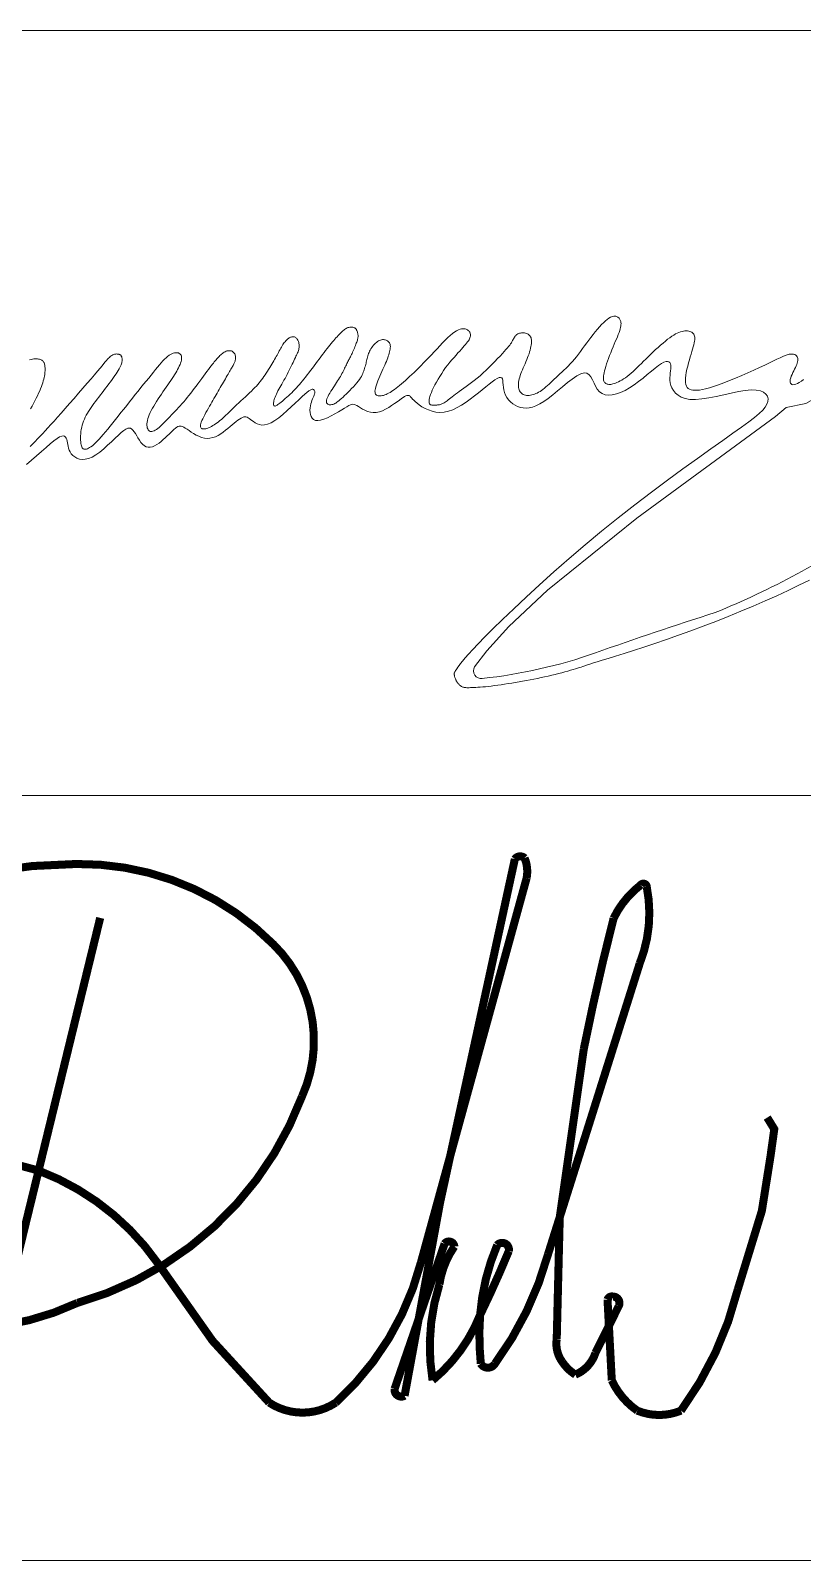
# Model space of a CAD drawing. Header units: millimetres. Extents: x -19243 to 89616, y -10001 to 24115.
# Drawn here: x 32990 to 34169, y -750 to 1586 of the extents above; entities that cross this region are included whole.
import ezdxf

# ---------------------------------------------------------------- set-up
doc = ezdxf.new("R2010")
doc.units = ezdxf.units.MM
doc.header["$MEASUREMENT"] = 0
for name, color, linetype, lineweight in [('KHUNGTEN', 7, 'Continuous', 20), ('Xref khung ten  A3 TKCS$0$A-KY HIEU', 34, 'Continuous', 20), ('Xref khung ten  A3 TKCS$0$A-TEXT', 9, 'Continuous', 18)]:
    doc.layers.add(name, color=color, linetype=linetype, lineweight=lineweight)

# ---------------------------------------------------------------- blocks, each defined once
blk = doc.blocks.new('Xref khung ten  A3 TKCS$0$dangquang')
for points in [[(-6.196, 0.499), (-6.097, 0.58), (-5.998, 0.666), (-5.902, 0.752), (-5.811, 0.833), (-5.728, 0.907), (-5.655, 0.967), (-5.593, 1.012), (-5.543, 1.041), (-5.502, 1.057), (-5.47, 1.061), (-5.445, 1.054), (-5.427, 1.039), (-5.413, 1.018), (-5.403, 0.991), (-5.396, 0.961), (-5.389, 0.928), (-5.383, 0.893), (-5.376, 0.856), (-5.366, 0.819), (-5.353, 0.782), (-5.335, 0.745), (-5.312, 0.71), (-5.282, 0.676), (-5.245, 0.647), (-5.201, 0.622), (-5.152, 0.605), (-5.097, 0.597), (-5.036, 0.599), (-4.971, 0.614), (-4.901, 0.642), (-4.826, 0.686), (-4.749, 0.742), (-4.671, 0.807), (-4.593, 0.876), (-4.518, 0.947), (-4.447, 1.015), (-4.381, 1.077), (-4.323, 1.13), (-4.273, 1.17), (-4.231, 1.198), (-4.195, 1.213), (-4.164, 1.218), (-4.138, 1.213), (-4.113, 1.198), (-4.091, 1.175), (-4.068, 1.144), (-4.044, 1.107), (-4.018, 1.065), (-3.992, 1.021), (-3.963, 0.976), (-3.933, 0.935), (-3.9, 0.898), (-3.866, 0.868), (-3.829, 0.847), (-3.79, 0.838), (-3.749, 0.839), (-3.706, 0.849), (-3.663, 0.867), (-3.619, 0.892), (-3.576, 0.921), (-3.533, 0.954), (-3.491, 0.989), (-3.451, 1.025), (-3.413, 1.061), (-3.377, 1.097), (-3.343, 1.131), (-3.31, 1.162), (-3.28, 1.19), (-3.252, 1.214), (-3.226, 1.233), (-3.203, 1.247), (-3.18, 1.254), (-3.158, 1.257), (-3.136, 1.254), (-3.112, 1.246), (-3.085, 1.233), (-3.056, 1.216), (-3.021, 1.193), (-2.982, 1.167), (-2.939, 1.138), (-2.891, 1.108), (-2.841, 1.079), (-2.788, 1.054), (-2.733, 1.033), (-2.677, 1.018), (-2.622, 1.012), (-2.567, 1.015), (-2.512, 1.028), (-2.458, 1.047), (-2.406, 1.073), (-2.355, 1.104), (-2.305, 1.138), (-2.257, 1.174), (-2.211, 1.211), (-2.167, 1.247), (-2.126, 1.282), (-2.086, 1.315), (-2.049, 1.345), (-2.014, 1.372), (-1.982, 1.396), (-1.952, 1.415), (-1.924, 1.428), (-1.899, 1.437), (-1.876, 1.44), (-1.855, 1.438), (-1.833, 1.432), (-1.811, 1.421), (-1.788, 1.407), (-1.764, 1.39), (-1.736, 1.369), (-1.706, 1.346), (-1.671, 1.323), (-1.633, 1.303), (-1.589, 1.287), (-1.54, 1.278), (-1.486, 1.279), (-1.425, 1.293), (-1.357, 1.321), (-1.283, 1.365), (-1.204, 1.422), (-1.122, 1.489), (-1.039, 1.562), (-0.958, 1.637), (-0.88, 1.711), (-0.809, 1.779), (-0.745, 1.839), (-0.692, 1.887), (-0.648, 1.924), (-0.612, 1.951), (-0.583, 1.969), (-0.56, 1.98), (-0.542, 1.985), (-0.528, 1.985), (-0.517, 1.981), (-0.508, 1.975), (-0.501, 1.967), (-0.496, 1.956), (-0.493, 1.943), (-0.492, 1.928), (-0.493, 1.911), (-0.497, 1.892), (-0.504, 1.871), (-0.513, 1.847), (-0.524, 1.821), (-0.536, 1.793), (-0.548, 1.763), (-0.56, 1.73), (-0.571, 1.694), (-0.579, 1.656), (-0.585, 1.615), (-0.588, 1.572), (-0.586, 1.528), (-0.579, 1.485), (-0.566, 1.446), (-0.546, 1.412), (-0.518, 1.386), (-0.481, 1.37), (-0.434, 1.365), (-0.377, 1.374), (-0.311, 1.394), (-0.241, 1.423), (-0.168, 1.458), (-0.095, 1.497), (-0.024, 1.537), (0.041, 1.576), (0.097, 1.61), (0.144, 1.639), (0.182, 1.661), (0.213, 1.676), (0.239, 1.686), (0.263, 1.689), (0.286, 1.686), (0.31, 1.677), (0.339, 1.662), (0.372, 1.642), (0.411, 1.618), (0.454, 1.593), (0.502, 1.569), (0.553, 1.547), (0.608, 1.532), (0.665, 1.523), (0.725, 1.524), (0.786, 1.537), (0.848, 1.559), (0.91, 1.589), (0.971, 1.624), (1.029, 1.662), (1.084, 1.701), (1.136, 1.739), (1.182, 1.772), (1.222, 1.801), (1.256, 1.823), (1.285, 1.84), (1.31, 1.853), (1.331, 1.86), (1.349, 1.864), (1.364, 1.863), (1.377, 1.859), (1.388, 1.852), (1.399, 1.842), (1.411, 1.828), (1.426, 1.811), (1.444, 1.791), (1.467, 1.767), (1.496, 1.74), (1.532, 1.709), (1.577, 1.675), (1.63, 1.64), (1.691, 1.606), (1.757, 1.575), (1.829, 1.55), (1.906, 1.533), (1.986, 1.525), (2.069, 1.53), (2.154, 1.549), (2.241, 1.581), (2.328, 1.623), (2.415, 1.673), (2.502, 1.73), (2.586, 1.79), (2.669, 1.853), (2.748, 1.916), (2.824, 1.977), (2.895, 2.035), (2.96, 2.087), (3.02, 2.133), (3.074, 2.171), (3.12, 2.199), (3.158, 2.216), (3.187, 2.22), (3.208, 2.211), (3.221, 2.19), (3.229, 2.158), (3.234, 2.118), (3.238, 2.073), (3.243, 2.023), (3.251, 1.971), (3.265, 1.919), (3.285, 1.868), (3.312, 1.82), (3.345, 1.776), (3.384, 1.735), (3.427, 1.699), (3.474, 1.668), (3.524, 1.643), (3.578, 1.625), (3.633, 1.615), (3.691, 1.612), (3.752, 1.618), (3.817, 1.634), (3.886, 1.659), (3.96, 1.696), (4.04, 1.743), (4.126, 1.803), (4.219, 1.875), (4.315, 1.954), (4.414, 2.036), (4.511, 2.116), (4.605, 2.188), (4.693, 2.248), (4.772, 2.29), (4.84, 2.309), (4.895, 2.303), (4.939, 2.274), (4.975, 2.229), (5.006, 2.171), (5.036, 2.108), (5.066, 2.044), (5.101, 1.984), (5.143, 1.934), (5.194, 1.899), (5.255, 1.878), (5.323, 1.871), (5.398, 1.876), (5.478, 1.894), (5.562, 1.924), (5.65, 1.964), (5.739, 2.014), (5.829, 2.073), (5.919, 2.138), (6.006, 2.206), (6.091, 2.275), (6.171, 2.341), (6.245, 2.402), (6.312, 2.454), (6.371, 2.494), (6.42, 2.521), (6.461, 2.535), (6.493, 2.537), (6.518, 2.529), (6.536, 2.513), (6.548, 2.489), (6.554, 2.459), (6.556, 2.425), (6.555, 2.388), (6.551, 2.348), (6.546, 2.305), (6.541, 2.261), (6.539, 2.214), (6.54, 2.165), (6.546, 2.115), (6.558, 2.063), (6.578, 2.011), (6.608, 1.959), (6.647, 1.911), (6.699, 1.867), (6.762, 1.831), (6.84, 1.803), (6.933, 1.786), (7.042, 1.782), (7.168, 1.793), (7.306, 1.814), (7.453, 1.843), (7.603, 1.876), (7.753, 1.909), (7.896, 1.939), (8.03, 1.961), (8.149, 1.972), (8.249, 1.969), (8.331, 1.954), (8.394, 1.927), (8.44, 1.891), (8.468, 1.847), (8.481, 1.798), (8.477, 1.744), (8.459, 1.689), (8.425, 1.632), (8.375, 1.572), (8.305, 1.505), (8.214, 1.429), (8.098, 1.341), (7.956, 1.237), (7.785, 1.116), (7.583, 0.972), (7.348, 0.806), (7.084, 0.618), (6.797, 0.411), (6.492, 0.187), (6.172, -0.051), (5.844, -0.3), (5.513, -0.559), (5.183, -0.824), (4.859, -1.093), (4.544, -1.361), (4.243, -1.626), (3.957, -1.883), (3.691, -2.128), (3.446, -2.358), (3.227, -2.568), (3.036, -2.754), (2.876, -2.914), (2.744, -3.049), (2.637, -3.162), (2.551, -3.256), (2.485, -3.332), (2.434, -3.393), (2.394, -3.443), (2.364, -3.483), (2.339, -3.517), (2.32, -3.544), (2.305, -3.566), (2.293, -3.583), (2.285, -3.598), (2.279, -3.609), (2.275, -3.619), (2.272, -3.627), (2.27, -3.635), (2.269, -3.643), (2.269, -3.651), (2.269, -3.659), (2.27, -3.667), (2.271, -3.675), (2.272, -3.684), (2.274, -3.692), (2.277, -3.702), (2.28, -3.711), (2.283, -3.721), (2.287, -3.732), (2.291, -3.742), (2.295, -3.752), (2.3, -3.763), (2.305, -3.773), (2.31, -3.783), (2.316, -3.793), (2.322, -3.803), (2.328, -3.812), (2.335, -3.822), (2.342, -3.831), (2.35, -3.84), (2.358, -3.849), (2.366, -3.858), (2.375, -3.867), (2.384, -3.876), (2.394, -3.884), (2.404, -3.891), (2.415, -3.898), (2.427, -3.904), (2.439, -3.909), (2.451, -3.913), (2.465, -3.916), (2.48, -3.918), (2.496, -3.919), (2.515, -3.92), (2.537, -3.92), (2.561, -3.92), (2.589, -3.919), (2.621, -3.918), (2.656, -3.917), (2.696, -3.915), (2.738, -3.912), (2.785, -3.909), (2.834, -3.905), (2.887, -3.9), (2.944, -3.894), (3.003, -3.888), (3.065, -3.88), (3.13, -3.871), (3.197, -3.861), (3.265, -3.851), (3.335, -3.84), (3.406, -3.828), (3.478, -3.816), (3.551, -3.804), (3.623, -3.791), (3.696, -3.778), (3.769, -3.764), (3.842, -3.75), (3.914, -3.736), (3.987, -3.72), (4.058, -3.705), (4.129, -3.689), (4.199, -3.672), (4.267, -3.656), (4.334, -3.639), (4.398, -3.623), (4.459, -3.606), (4.517, -3.59), (4.572, -3.575), (4.622, -3.56), (4.669, -3.547), (4.711, -3.534), (4.749, -3.522), (4.783, -3.511), (4.812, -3.501), (4.837, -3.493), (4.857, -3.486), (4.874, -3.48), (4.89, -3.475), (4.909, -3.468), (4.935, -3.459), (4.973, -3.447), (5.026, -3.43), (5.099, -3.408), (5.195, -3.378), (5.317, -3.34), (5.464, -3.295), (5.632, -3.242), (5.82, -3.182), (6.024, -3.116), (6.242, -3.043), (6.471, -2.965), (6.708, -2.882), (6.95, -2.795), (7.197, -2.703), (7.445, -2.608), (7.694, -2.51), (7.941, -2.409), (8.185, -2.307), (8.424, -2.204), (8.655, -2.1), (8.879, -1.997), (9.093, -1.893), (9.3, -1.79)], [(9.183, 2.18), (9.141, 2.148), (9.1, 2.12), (9.062, 2.099), (9.028, 2.084), (8.999, 2.077), (8.974, 2.075), (8.953, 2.08), (8.937, 2.091), (8.926, 2.106), (8.919, 2.126), (8.918, 2.151), (8.922, 2.179), (8.93, 2.21), (8.942, 2.244), (8.956, 2.279), (8.972, 2.315), (8.989, 2.35), (9.006, 2.385), (9.022, 2.418), (9.036, 2.449), (9.049, 2.478), (9.059, 2.504), (9.067, 2.529), (9.072, 2.552), (9.073, 2.573), (9.072, 2.593), (9.067, 2.612), (9.058, 2.629), (9.045, 2.645), (9.029, 2.659), (9.009, 2.67), (8.986, 2.678), (8.959, 2.683), (8.929, 2.683), (8.896, 2.678), (8.859, 2.669), (8.818, 2.654), (8.772, 2.634), (8.719, 2.61), (8.658, 2.58), (8.588, 2.546), (8.508, 2.507), (8.417, 2.463), (8.314, 2.415), (8.201, 2.364), (8.082, 2.311), (7.96, 2.258), (7.837, 2.206), (7.717, 2.157), (7.603, 2.112), (7.498, 2.073), (7.403, 2.04), (7.32, 2.014), (7.246, 1.994), (7.181, 1.979), (7.125, 1.97), (7.075, 1.965), (7.031, 1.965), (6.993, 1.969), (6.959, 1.976), (6.929, 1.987), (6.903, 2.003), (6.882, 2.023), (6.866, 2.048), (6.854, 2.079), (6.847, 2.116), (6.844, 2.158), (6.846, 2.207), (6.853, 2.262), (6.863, 2.32), (6.876, 2.381), (6.891, 2.444), (6.907, 2.506), (6.924, 2.567), (6.941, 2.626), (6.957, 2.681), (6.972, 2.732), (6.987, 2.78), (6.999, 2.824), (7.01, 2.864), (7.019, 2.901), (7.026, 2.935), (7.03, 2.965), (7.032, 2.992), (7.031, 3.017), (7.027, 3.039), (7.021, 3.058), (7.013, 3.074), (7.001, 3.089), (6.988, 3.102), (6.972, 3.113), (6.954, 3.122), (6.934, 3.13), (6.912, 3.136), (6.888, 3.139), (6.863, 3.141), (6.836, 3.14), (6.808, 3.137), (6.778, 3.131), (6.748, 3.123), (6.716, 3.111), (6.684, 3.097), (6.649, 3.079), (6.613, 3.058), (6.575, 3.033), (6.535, 3.005), (6.493, 2.974), (6.448, 2.938), (6.402, 2.899), (6.354, 2.858), (6.305, 2.814), (6.256, 2.769), (6.207, 2.723), (6.158, 2.677), (6.11, 2.63), (6.064, 2.584), (6.018, 2.54), (5.975, 2.496), (5.932, 2.453), (5.89, 2.413), (5.849, 2.374), (5.809, 2.337), (5.77, 2.303), (5.731, 2.271), (5.693, 2.241), (5.656, 2.214), (5.62, 2.19), (5.585, 2.168), (5.552, 2.149), (5.52, 2.132), (5.49, 2.118), (5.462, 2.106), (5.435, 2.097), (5.41, 2.09), (5.387, 2.085), (5.366, 2.082), (5.346, 2.082), (5.327, 2.082), (5.31, 2.085), (5.295, 2.089), (5.28, 2.095), (5.268, 2.102), (5.256, 2.111), (5.246, 2.122), (5.238, 2.134), (5.231, 2.148), (5.226, 2.164), (5.223, 2.182), (5.221, 2.202), (5.221, 2.224), (5.223, 2.25), (5.227, 2.278), (5.234, 2.311), (5.243, 2.348), (5.254, 2.389), (5.269, 2.435), (5.285, 2.486), (5.304, 2.539), (5.324, 2.595), (5.345, 2.652), (5.368, 2.709), (5.39, 2.766), (5.413, 2.822), (5.436, 2.876), (5.457, 2.928), (5.478, 2.977), (5.498, 3.023), (5.516, 3.067), (5.531, 3.107), (5.545, 3.145), (5.555, 3.179), (5.563, 3.21), (5.568, 3.238), (5.57, 3.263), (5.571, 3.285), (5.569, 3.305), (5.566, 3.323), (5.561, 3.34), (5.556, 3.354), (5.55, 3.368), (5.543, 3.38), (5.535, 3.39), (5.527, 3.4), (5.517, 3.408), (5.506, 3.415), (5.494, 3.421), (5.48, 3.426), (5.465, 3.43), (5.448, 3.432), (5.429, 3.432), (5.408, 3.428), (5.385, 3.42), (5.359, 3.409), (5.331, 3.391), (5.299, 3.369), (5.264, 3.339), (5.227, 3.304), (5.187, 3.264), (5.146, 3.22), (5.103, 3.172), (5.06, 3.121), (5.017, 3.067), (4.974, 3.012), (4.932, 2.957), (4.891, 2.901), (4.85, 2.845), (4.81, 2.789), (4.77, 2.734), (4.73, 2.681), (4.689, 2.629), (4.649, 2.579), (4.607, 2.532), (4.566, 2.487), (4.524, 2.444), (4.483, 2.403), (4.441, 2.363), (4.401, 2.325), (4.361, 2.288), (4.322, 2.252), (4.285, 2.216), (4.249, 2.182), (4.214, 2.149), (4.18, 2.117), (4.147, 2.087), (4.115, 2.058), (4.084, 2.031), (4.054, 2.005), (4.025, 1.982), (3.996, 1.962), (3.967, 1.943), (3.939, 1.926), (3.912, 1.911), (3.884, 1.899), (3.857, 1.888), (3.83, 1.879), (3.803, 1.872), (3.776, 1.868), (3.75, 1.865), (3.725, 1.864), (3.7, 1.865), (3.677, 1.869), (3.655, 1.875), (3.634, 1.883), (3.616, 1.893), (3.6, 1.906), (3.585, 1.92), (3.573, 1.937), (3.562, 1.955), (3.553, 1.975), (3.547, 1.997), (3.542, 2.02), (3.539, 2.045), (3.538, 2.071), (3.539, 2.099), (3.543, 2.128), (3.548, 2.159), (3.555, 2.191), (3.564, 2.224), (3.575, 2.259), (3.588, 2.295), (3.603, 2.333), (3.619, 2.372), (3.636, 2.411), (3.653, 2.451), (3.671, 2.491), (3.688, 2.531), (3.705, 2.571), (3.721, 2.611), (3.735, 2.65), (3.749, 2.689), (3.761, 2.726), (3.772, 2.762), (3.781, 2.797), (3.788, 2.83), (3.794, 2.861), (3.798, 2.889), (3.8, 2.916), (3.8, 2.941), (3.798, 2.963), (3.794, 2.984), (3.789, 3.003), (3.781, 3.02), (3.771, 3.036), (3.76, 3.05), (3.747, 3.062), (3.732, 3.073), (3.716, 3.082), (3.698, 3.089), (3.68, 3.095), (3.661, 3.099), (3.642, 3.101), (3.622, 3.102), (3.602, 3.1), (3.582, 3.098), (3.563, 3.093), (3.545, 3.087), (3.527, 3.079), (3.511, 3.07), (3.497, 3.059), (3.484, 3.047), (3.473, 3.033), (3.463, 3.018), (3.453, 3.002), (3.444, 2.985), (3.434, 2.967), (3.424, 2.947), (3.412, 2.927), (3.399, 2.907), (3.384, 2.885), (3.367, 2.861), (3.346, 2.834), (3.321, 2.805), (3.293, 2.771), (3.259, 2.734), (3.221, 2.691), (3.177, 2.643), (3.128, 2.591), (3.075, 2.536), (3.019, 2.479), (2.96, 2.421), (2.901, 2.363), (2.84, 2.308), (2.781, 2.254), (2.722, 2.205), (2.666, 2.159), (2.61, 2.117), (2.557, 2.077), (2.507, 2.041), (2.458, 2.006), (2.412, 1.974), (2.369, 1.944), (2.33, 1.915), (2.293, 1.888), (2.259, 1.862), (2.227, 1.837), (2.198, 1.815), (2.172, 1.794), (2.148, 1.776), (2.126, 1.759), (2.107, 1.744), (2.089, 1.731), (2.072, 1.719), (2.056, 1.709), (2.041, 1.701), (2.025, 1.694), (2.01, 1.688), (1.994, 1.683), (1.976, 1.679), (1.958, 1.676), (1.94, 1.674), (1.921, 1.672), (1.903, 1.671), (1.885, 1.671), (1.868, 1.671), (1.852, 1.671), (1.837, 1.672), (1.824, 1.673), (1.812, 1.676), (1.802, 1.679), (1.793, 1.684), (1.786, 1.691), (1.78, 1.7), (1.775, 1.711), (1.772, 1.725), (1.77, 1.742), (1.771, 1.762), (1.774, 1.786), (1.779, 1.813), (1.788, 1.845), (1.8, 1.881), (1.816, 1.922), (1.835, 1.967), (1.859, 2.017), (1.886, 2.07), (1.915, 2.126), (1.948, 2.183), (1.983, 2.241), (2.02, 2.299), (2.059, 2.357), (2.099, 2.413), (2.14, 2.467), (2.182, 2.519), (2.223, 2.569), (2.264, 2.616), (2.304, 2.661), (2.341, 2.703), (2.377, 2.742), (2.41, 2.778), (2.44, 2.812), (2.467, 2.842), (2.492, 2.87), (2.513, 2.896), (2.532, 2.921), (2.548, 2.943), (2.562, 2.965), (2.572, 2.985), (2.58, 3.004), (2.586, 3.022), (2.589, 3.039), (2.59, 3.056), (2.589, 3.071), (2.586, 3.086), (2.581, 3.1), (2.575, 3.114), (2.567, 3.127), (2.558, 3.139), (2.547, 3.15), (2.534, 3.159), (2.519, 3.168), (2.502, 3.175), (2.483, 3.18), (2.461, 3.183), (2.438, 3.183), (2.412, 3.18), (2.383, 3.174), (2.351, 3.162), (2.316, 3.144), (2.278, 3.121), (2.236, 3.09), (2.19, 3.052), (2.141, 3.007), (2.09, 2.956), (2.037, 2.902), (1.983, 2.845), (1.928, 2.786), (1.873, 2.727), (1.818, 2.669), (1.765, 2.613), (1.714, 2.559), (1.663, 2.507), (1.614, 2.458), (1.566, 2.41), (1.519, 2.364), (1.473, 2.32), (1.428, 2.278), (1.385, 2.237), (1.343, 2.198), (1.302, 2.161), (1.262, 2.126), (1.224, 2.093), (1.187, 2.062), (1.152, 2.034), (1.118, 2.007), (1.086, 1.983), (1.055, 1.961), (1.025, 1.941), (0.997, 1.923), (0.97, 1.907), (0.944, 1.894), (0.918, 1.882), (0.893, 1.872), (0.869, 1.864), (0.846, 1.859), (0.823, 1.855), (0.802, 1.853), (0.782, 1.853), (0.764, 1.856), (0.748, 1.861), (0.733, 1.868), (0.722, 1.878), (0.712, 1.891), (0.705, 1.906), (0.701, 1.925), (0.7, 1.946), (0.701, 1.972), (0.707, 2.001), (0.715, 2.034), (0.727, 2.071), (0.741, 2.111), (0.759, 2.154), (0.777, 2.199), (0.797, 2.245), (0.818, 2.291), (0.838, 2.336), (0.858, 2.38), (0.877, 2.422), (0.894, 2.462), (0.911, 2.501), (0.926, 2.537), (0.939, 2.572), (0.952, 2.606), (0.963, 2.638), (0.973, 2.669), (0.982, 2.699), (0.99, 2.728), (0.996, 2.755), (1, 2.781), (1.003, 2.806), (1.004, 2.829), (1.003, 2.851), (0.999, 2.871), (0.993, 2.889), (0.985, 2.905), (0.975, 2.919), (0.963, 2.932), (0.95, 2.942), (0.935, 2.951), (0.919, 2.958), (0.903, 2.963), (0.886, 2.966), (0.868, 2.968), (0.849, 2.967), (0.831, 2.964), (0.811, 2.959), (0.792, 2.951), (0.772, 2.941), (0.752, 2.929), (0.731, 2.913), (0.711, 2.896), (0.691, 2.876), (0.672, 2.855), (0.653, 2.833), (0.636, 2.81), (0.62, 2.786), (0.606, 2.762), (0.593, 2.738), (0.582, 2.714), (0.573, 2.691), (0.565, 2.667), (0.558, 2.644), (0.552, 2.62), (0.546, 2.596), (0.54, 2.572), (0.534, 2.548), (0.528, 2.524), (0.522, 2.499), (0.516, 2.474), (0.509, 2.449), (0.502, 2.424), (0.495, 2.399), (0.487, 2.373), (0.478, 2.348), (0.469, 2.322), (0.458, 2.295), (0.445, 2.268), (0.43, 2.239), (0.412, 2.21), (0.391, 2.178), (0.367, 2.145), (0.338, 2.11), (0.307, 2.073), (0.273, 2.036), (0.238, 1.998), (0.201, 1.961), (0.166, 1.925), (0.131, 1.891), (0.098, 1.859), (0.067, 1.83), (0.039, 1.804), (0.013, 1.781), (-0.012, 1.76), (-0.034, 1.742), (-0.056, 1.727), (-0.077, 1.713), (-0.097, 1.702), (-0.117, 1.693), (-0.137, 1.687), (-0.155, 1.682), (-0.173, 1.679), (-0.19, 1.679), (-0.206, 1.68), (-0.22, 1.684), (-0.233, 1.69), (-0.243, 1.697), (-0.252, 1.707), (-0.258, 1.72), (-0.261, 1.735), (-0.261, 1.752), (-0.259, 1.772), (-0.253, 1.794), (-0.243, 1.82), (-0.23, 1.848), (-0.213, 1.879), (-0.194, 1.911), (-0.173, 1.945), (-0.15, 1.98), (-0.127, 2.015), (-0.104, 2.05), (-0.081, 2.084), (-0.06, 2.117), (-0.04, 2.149), (-0.02, 2.18), (-0.002, 2.21), (0.015, 2.239), (0.031, 2.267), (0.046, 2.295), (0.06, 2.322), (0.074, 2.348), (0.087, 2.375), (0.099, 2.4), (0.111, 2.425), (0.122, 2.449), (0.133, 2.472), (0.143, 2.494), (0.153, 2.514), (0.163, 2.534), (0.173, 2.553), (0.183, 2.572), (0.193, 2.59), (0.204, 2.609), (0.214, 2.629), (0.224, 2.649), (0.235, 2.672), (0.246, 2.696), (0.257, 2.721), (0.269, 2.747), (0.28, 2.774), (0.291, 2.801), (0.302, 2.827), (0.312, 2.853), (0.322, 2.876), (0.33, 2.899), (0.338, 2.919), (0.345, 2.938), (0.351, 2.957), (0.356, 2.974), (0.36, 2.99), (0.363, 3.007), (0.365, 3.023), (0.365, 3.039), (0.364, 3.056), (0.362, 3.072), (0.36, 3.088), (0.356, 3.103), (0.352, 3.118), (0.347, 3.132), (0.342, 3.145), (0.337, 3.157), (0.331, 3.167), (0.324, 3.177), (0.317, 3.185), (0.308, 3.193), (0.299, 3.199), (0.288, 3.204), (0.276, 3.208), (0.263, 3.212), (0.249, 3.214), (0.233, 3.215), (0.217, 3.215), (0.2, 3.213), (0.183, 3.21), (0.165, 3.205), (0.148, 3.198), (0.131, 3.19), (0.114, 3.179), (0.097, 3.167), (0.08, 3.154), (0.062, 3.139), (0.045, 3.123), (0.027, 3.106), (0.008, 3.087), (-0.011, 3.068), (-0.031, 3.048), (-0.051, 3.026), (-0.073, 3.003), (-0.095, 2.978), (-0.118, 2.952), (-0.142, 2.924), (-0.167, 2.894), (-0.193, 2.861), (-0.22, 2.827), (-0.249, 2.79), (-0.278, 2.752), (-0.308, 2.712), (-0.339, 2.671), (-0.371, 2.628), (-0.403, 2.584), (-0.437, 2.539), (-0.471, 2.494), (-0.505, 2.448), (-0.54, 2.402), (-0.574, 2.356), (-0.608, 2.312), (-0.642, 2.269), (-0.675, 2.227), (-0.706, 2.187), (-0.737, 2.149), (-0.767, 2.113), (-0.797, 2.078), (-0.827, 2.044), (-0.857, 2.012), (-0.887, 1.98), (-0.918, 1.948), (-0.949, 1.917), (-0.981, 1.887), (-1.014, 1.857), (-1.045, 1.829), (-1.076, 1.802), (-1.105, 1.776), (-1.133, 1.753), (-1.159, 1.732), (-1.182, 1.713), (-1.203, 1.697), (-1.221, 1.684), (-1.238, 1.672), (-1.252, 1.664), (-1.265, 1.658), (-1.276, 1.654), (-1.285, 1.654), (-1.293, 1.655), (-1.299, 1.659), (-1.304, 1.666), (-1.308, 1.675), (-1.309, 1.687), (-1.31, 1.701), (-1.308, 1.718), (-1.305, 1.736), (-1.301, 1.757), (-1.294, 1.78), (-1.287, 1.805), (-1.277, 1.832), (-1.266, 1.861), (-1.253, 1.89), (-1.239, 1.921), (-1.223, 1.953), (-1.206, 1.986), (-1.187, 2.019), (-1.167, 2.053), (-1.146, 2.089), (-1.125, 2.125), (-1.103, 2.162), (-1.081, 2.2), (-1.06, 2.24), (-1.038, 2.28), (-1.017, 2.321), (-0.997, 2.362), (-0.978, 2.402), (-0.959, 2.442), (-0.94, 2.48), (-0.923, 2.517), (-0.907, 2.551), (-0.891, 2.582), (-0.877, 2.611), (-0.864, 2.637), (-0.851, 2.662), (-0.841, 2.685), (-0.831, 2.707), (-0.822, 2.729), (-0.815, 2.75), (-0.81, 2.771), (-0.805, 2.792), (-0.803, 2.813), (-0.801, 2.833), (-0.801, 2.854), (-0.802, 2.873), (-0.805, 2.892), (-0.809, 2.91), (-0.814, 2.928), (-0.821, 2.944), (-0.829, 2.96), (-0.838, 2.974), (-0.848, 2.987), (-0.858, 2.998), (-0.869, 3.007), (-0.881, 3.014), (-0.893, 3.02), (-0.906, 3.023), (-0.919, 3.025), (-0.932, 3.024), (-0.945, 3.023), (-0.958, 3.019), (-0.972, 3.014), (-0.985, 3.008), (-0.999, 3.001), (-1.012, 2.992), (-1.026, 2.982), (-1.04, 2.971), (-1.053, 2.958), (-1.067, 2.943), (-1.081, 2.927), (-1.095, 2.909), (-1.109, 2.889), (-1.123, 2.868), (-1.137, 2.845), (-1.151, 2.821), (-1.166, 2.796), (-1.18, 2.77), (-1.195, 2.743), (-1.21, 2.716), (-1.225, 2.689), (-1.24, 2.661), (-1.256, 2.633), (-1.272, 2.605), (-1.289, 2.575), (-1.306, 2.545), (-1.324, 2.514), (-1.344, 2.482), (-1.364, 2.448), (-1.385, 2.413), (-1.407, 2.378), (-1.429, 2.343), (-1.452, 2.307), (-1.475, 2.272), (-1.499, 2.238), (-1.522, 2.204), (-1.546, 2.172), (-1.57, 2.141), (-1.594, 2.111), (-1.62, 2.08), (-1.648, 2.049), (-1.677, 2.018), (-1.709, 1.985), (-1.744, 1.95), (-1.783, 1.914), (-1.823, 1.875), (-1.866, 1.836), (-1.91, 1.796), (-1.954, 1.755), (-1.998, 1.715), (-2.041, 1.676), (-2.081, 1.638), (-2.12, 1.601), (-2.156, 1.566), (-2.19, 1.533), (-2.222, 1.501), (-2.253, 1.471), (-2.283, 1.442), (-2.313, 1.415), (-2.341, 1.389), (-2.37, 1.365), (-2.399, 1.342), (-2.427, 1.32), (-2.455, 1.301), (-2.483, 1.282), (-2.51, 1.266), (-2.536, 1.251), (-2.561, 1.238), (-2.586, 1.227), (-2.609, 1.217), (-2.631, 1.21), (-2.652, 1.205), (-2.671, 1.201), (-2.689, 1.2), (-2.705, 1.201), (-2.719, 1.204), (-2.731, 1.21), (-2.741, 1.218), (-2.748, 1.229), (-2.753, 1.243), (-2.754, 1.26), (-2.753, 1.281), (-2.747, 1.305), (-2.739, 1.333), (-2.726, 1.366), (-2.709, 1.402), (-2.69, 1.441), (-2.669, 1.481), (-2.646, 1.523), (-2.623, 1.566), (-2.599, 1.608), (-2.575, 1.65), (-2.552, 1.69), (-2.53, 1.728), (-2.509, 1.766), (-2.488, 1.803), (-2.467, 1.839), (-2.447, 1.874), (-2.426, 1.91), (-2.406, 1.946), (-2.385, 1.982), (-2.364, 2.019), (-2.343, 2.055), (-2.322, 2.091), (-2.302, 2.126), (-2.282, 2.16), (-2.262, 2.194), (-2.244, 2.225), (-2.226, 2.255), (-2.209, 2.283), (-2.194, 2.31), (-2.179, 2.335), (-2.165, 2.359), (-2.152, 2.381), (-2.14, 2.402), (-2.129, 2.421), (-2.119, 2.439), (-2.11, 2.456), (-2.102, 2.472), (-2.094, 2.487), (-2.087, 2.502), (-2.081, 2.516), (-2.076, 2.53), (-2.071, 2.544), (-2.067, 2.558), (-2.064, 2.572), (-2.061, 2.586), (-2.06, 2.6), (-2.059, 2.615), (-2.06, 2.629), (-2.062, 2.643), (-2.065, 2.657), (-2.07, 2.671), (-2.077, 2.684), (-2.085, 2.697), (-2.094, 2.709), (-2.105, 2.72), (-2.117, 2.729), (-2.13, 2.737), (-2.144, 2.743), (-2.16, 2.747), (-2.177, 2.749), (-2.194, 2.749), (-2.212, 2.747), (-2.23, 2.743), (-2.249, 2.737), (-2.267, 2.729), (-2.285, 2.72), (-2.303, 2.709), (-2.32, 2.696), (-2.337, 2.683), (-2.353, 2.668), (-2.37, 2.653), (-2.386, 2.636), (-2.401, 2.62), (-2.417, 2.603), (-2.432, 2.586), (-2.447, 2.568), (-2.464, 2.549), (-2.481, 2.528), (-2.499, 2.505), (-2.52, 2.479), (-2.543, 2.45), (-2.568, 2.416), (-2.596, 2.378), (-2.627, 2.336), (-2.66, 2.292), (-2.695, 2.244), (-2.731, 2.195), (-2.768, 2.146), (-2.805, 2.096), (-2.841, 2.047), (-2.877, 1.999), (-2.913, 1.953), (-2.948, 1.908), (-2.983, 1.864), (-3.018, 1.821), (-3.052, 1.779), (-3.087, 1.739), (-3.121, 1.699), (-3.156, 1.66), (-3.191, 1.622), (-3.226, 1.585), (-3.26, 1.548), (-3.295, 1.512), (-3.329, 1.477), (-3.362, 1.443), (-3.395, 1.409), (-3.427, 1.375), (-3.459, 1.343), (-3.49, 1.312), (-3.519, 1.283), (-3.548, 1.255), (-3.576, 1.23), (-3.602, 1.208), (-3.628, 1.189), (-3.652, 1.174), (-3.674, 1.162), (-3.696, 1.153), (-3.715, 1.149), (-3.734, 1.148), (-3.75, 1.15), (-3.766, 1.157), (-3.779, 1.167), (-3.791, 1.182), (-3.8, 1.199), (-3.808, 1.221), (-3.813, 1.245), (-3.816, 1.272), (-3.816, 1.302), (-3.813, 1.334), (-3.807, 1.368), (-3.797, 1.405), (-3.785, 1.442), (-3.769, 1.482), (-3.751, 1.523), (-3.73, 1.565), (-3.707, 1.609), (-3.681, 1.653), (-3.654, 1.699), (-3.624, 1.746), (-3.594, 1.793), (-3.562, 1.84), (-3.529, 1.888), (-3.497, 1.935), (-3.464, 1.982), (-3.432, 2.027), (-3.402, 2.072), (-3.372, 2.115), (-3.344, 2.156), (-3.317, 2.197), (-3.292, 2.236), (-3.268, 2.273), (-3.246, 2.31), (-3.226, 2.345), (-3.207, 2.379), (-3.189, 2.412), (-3.174, 2.444), (-3.16, 2.475), (-3.149, 2.504), (-3.14, 2.532), (-3.133, 2.558), (-3.129, 2.582), (-3.128, 2.605), (-3.129, 2.625), (-3.133, 2.644), (-3.14, 2.66), (-3.149, 2.674), (-3.161, 2.686), (-3.175, 2.695), (-3.19, 2.703), (-3.208, 2.707), (-3.228, 2.709), (-3.249, 2.709), (-3.272, 2.705), (-3.296, 2.698), (-3.322, 2.688), (-3.349, 2.674), (-3.376, 2.657), (-3.405, 2.635), (-3.435, 2.61), (-3.466, 2.58), (-3.498, 2.547), (-3.532, 2.509), (-3.567, 2.468), (-3.605, 2.423), (-3.645, 2.374), (-3.687, 2.322), (-3.732, 2.267), (-3.78, 2.208), (-3.83, 2.147), (-3.881, 2.083), (-3.935, 2.018), (-3.989, 1.95), (-4.045, 1.88), (-4.102, 1.81), (-4.159, 1.738), (-4.216, 1.666), (-4.272, 1.594), (-4.329, 1.523), (-4.384, 1.453), (-4.438, 1.384), (-4.491, 1.319), (-4.541, 1.256), (-4.59, 1.197), (-4.636, 1.141), (-4.68, 1.089), (-4.721, 1.041), (-4.761, 0.998), (-4.798, 0.958), (-4.833, 0.924), (-4.865, 0.893), (-4.895, 0.868), (-4.923, 0.847), (-4.949, 0.83), (-4.972, 0.817), (-4.994, 0.808), (-5.013, 0.802), (-5.031, 0.799), (-5.048, 0.799), (-5.062, 0.802), (-5.075, 0.808), (-5.086, 0.816), (-5.096, 0.828), (-5.105, 0.843), (-5.112, 0.863), (-5.118, 0.886), (-5.122, 0.914), (-5.126, 0.946), (-5.128, 0.981), (-5.128, 1.02), (-5.128, 1.062), (-5.125, 1.104), (-5.121, 1.148), (-5.115, 1.192), (-5.106, 1.235), (-5.096, 1.276), (-5.084, 1.317), (-5.07, 1.356), (-5.054, 1.395), (-5.036, 1.434), (-5.016, 1.472), (-4.994, 1.51), (-4.971, 1.548), (-4.946, 1.587), (-4.92, 1.626), (-4.892, 1.665), (-4.863, 1.706), (-4.832, 1.746), (-4.801, 1.788), (-4.769, 1.83), (-4.735, 1.873), (-4.701, 1.916), (-4.667, 1.96), (-4.633, 2.004), (-4.599, 2.048), (-4.566, 2.092), (-4.534, 2.134), (-4.503, 2.176), (-4.475, 2.216), (-4.448, 2.255), (-4.424, 2.291), (-4.403, 2.326), (-4.383, 2.359), (-4.366, 2.39), (-4.351, 2.419), (-4.339, 2.445), (-4.328, 2.469), (-4.32, 2.49), (-4.314, 2.51), (-4.31, 2.527), (-4.307, 2.542), (-4.306, 2.557), (-4.306, 2.57), (-4.306, 2.582), (-4.308, 2.593), (-4.309, 2.604), (-4.311, 2.614), (-4.314, 2.624), (-4.317, 2.634), (-4.322, 2.643), (-4.327, 2.651), (-4.334, 2.658), (-4.342, 2.665), (-4.352, 2.67), (-4.362, 2.675), (-4.374, 2.679), (-4.387, 2.682), (-4.401, 2.683), (-4.415, 2.684), (-4.43, 2.683), (-4.445, 2.681), (-4.46, 2.677), (-4.476, 2.672), (-4.491, 2.665), (-4.507, 2.656), (-4.524, 2.645), (-4.54, 2.632), (-4.558, 2.617), (-4.576, 2.599), (-4.595, 2.579), (-4.615, 2.555), (-4.639, 2.527), (-4.668, 2.493), (-4.702, 2.451), (-4.743, 2.401), (-4.792, 2.342), (-4.851, 2.273), (-4.92, 2.193), (-4.997, 2.103), (-5.081, 2.007), (-5.168, 1.907), (-5.257, 1.805), (-5.346, 1.704), (-5.432, 1.607), (-5.513, 1.515), (-5.586, 1.432), (-5.654, 1.356), (-5.716, 1.286), (-5.774, 1.222), (-5.828, 1.163), (-5.879, 1.107), (-5.929, 1.054), (-5.979, 1.003), (-6.028, 0.952), (-6.077, 0.903), (-6.125, 0.855)], [(-6.119, 1.596), (-6.088, 1.651), (-6.059, 1.705), (-6.031, 1.757), (-6.005, 1.808), (-5.981, 1.858), (-5.959, 1.906), (-5.938, 1.951), (-5.92, 1.995), (-5.904, 2.037), (-5.889, 2.077), (-5.877, 2.114), (-5.866, 2.15), (-5.857, 2.184), (-5.85, 2.216), (-5.844, 2.246), (-5.839, 2.275), (-5.836, 2.301), (-5.833, 2.326), (-5.832, 2.35), (-5.831, 2.372), (-5.831, 2.392), (-5.832, 2.412), (-5.833, 2.43), (-5.835, 2.447), (-5.837, 2.463), (-5.84, 2.479), (-5.843, 2.493), (-5.848, 2.506), (-5.854, 2.518), (-5.861, 2.53), (-5.87, 2.54), (-5.881, 2.55), (-5.893, 2.559), (-5.907, 2.567), (-5.923, 2.574), (-5.94, 2.579), (-5.959, 2.583), (-5.98, 2.587), (-6.002, 2.588), (-6.026, 2.588), (-6.052, 2.587), (-6.08, 2.583), (-6.109, 2.577), (-6.141, 2.569)]]:
    blk.add_lwpolyline(points)
blk.add_lwpolyline([(2.912, -3.194), (3.349, -2.707), (4.117, -1.989), (5.881, -0.568), (8.63, 1.444), (8.84, 1.623), (9.232, 1.706), (9.872, 2.065, 0.035434), (10.13, 2.011, -0.238945), (11.646, 1.075, -0.315725), (10.582, -0.731, -0.055454), (7.435, -2.432, 0.007544), (5.063, -3.231, -0.05888), (2.824, -3.737, -0.635797), (2.673, -3.507)], format="xyb", close=True)
blk = doc.blocks.new('Xref khung ten  A3 TKCS$0$cky a khanh')
at = {"const_width": 12}
blk.add_lwpolyline([(0, 0), (-111.5, -457.3), (-137.5, -564), (-196.7, -861.6), (-199.2, -880.6), (-186.5, -873.7), (-179.6, -775.6, -0.159444), (-637, -580.5, -0.254994), (-687.2, -367.2, -0.211053), (-412.8, -19.9, -0.128827), (-35.8, 80.5, -0.202824), (258.9, -39.6, -0.314739), (301.7, -266.7, -0.238263), (-34.1, -575.3, -0.194715), (-332.2, -591.9, -0.407273), (-393.5, -462.3, -0.23522), (-253.6, -366.3, -0.122237), (-92.1, -377.6, -0.150645), (86.5, -516.5), (168, -632), (252.6, -724.3, 0.300479), (352.1, -724.3, 0.146899), (479.6, -514.2), (637.4, 59.4, 0.145963), (634.4, 89.4, 0.443861), (619.8, 87.9), (508, -425.5), (455, -714.1, -0.604131), (440, -703.9), (514.8, -486.8, -0.694987), (529.4, -491.1, 0.116033), (507, -547.7, 0.11841), (496.8, -690.9, 0.126138), (567.9, -593.2, 0.014971), (610.8, -497.8, 0.758818), (593.4, -488.9, 0.081744), (567.9, -593.2, 0.043618), (568.9, -666.2, 0.560191), (590, -666.2, 0.092156), (669.5, -502.3), (728.3, -316.1), (806.4, -68.2, 0.145214), (816.9, 46.7, 0.68409), (807.9, 49.1, 0.11679), (767.4, -0.7, 0.013375), (722.8, -196.1), (686.9, -447.4), (682.4, -629.3, 0.199207), (690.7, -663.4, 0.103104), (710.3, -682.5, 0.219077), (740.3, -649.9), (774.9, -580.3, 0.581339), (766.2, -565.8, 0.380063), (758.3, -570.2), (764.7, -691, 0.132908), (802.8, -736.3, 0.198054), (868.1, -736.3, 0.098218), (953.1, -555), (989, -437.8), (1001.9, -356.5), (1007.6, -315.6), (997, -298.4)], format="xyb", dxfattribs=at)
blk = doc.blocks.new('Xref khung ten  A3 TKCS')
at = {"layer": 'Xref khung ten  A3 TKCS$0$A-KY HIEU', "color": 0}
for p, q in [((-57376.705, -13822.889), (-57315.382, -13822.889)), ((-57376.705, -13834.569), (-57315.382, -13834.569)), ((-57376.705, -13846.25), (-57315.382, -13846.25))]:
    blk.add_line(p, q, dxfattribs=at)
at = {"layer": 'Xref khung ten  A3 TKCS$0$A-TEXT'}
for name, p, xscale, yscale, zscale in [('Xref khung ten  A3 TKCS$0$dangquang', (-57330.103, -13829.898), 0.7716810816000002, 0.7716810816000002, 0.7716810816000002), ('Xref khung ten  A3 TKCS$0$cky a khanh', (-57333.761, -13836.438), 0.0102204, 0.0102204, 0.0102204)]:
    blk.add_blockref(name, p, dxfattribs=dict(at, xscale=xscale, yscale=yscale, zscale=zscale))

msp = doc.modelspace()

# ---------------------------------------------------------------- block references
at = {"layer": 'KHUNGTEN', "xscale": 100, "yscale": 100, "zscale": 100}
msp.add_blockref('Xref khung ten  A3 TKCS', (5766472.4, 1383874.5), dxfattribs=at)

doc.saveas('drawing.dxf')
